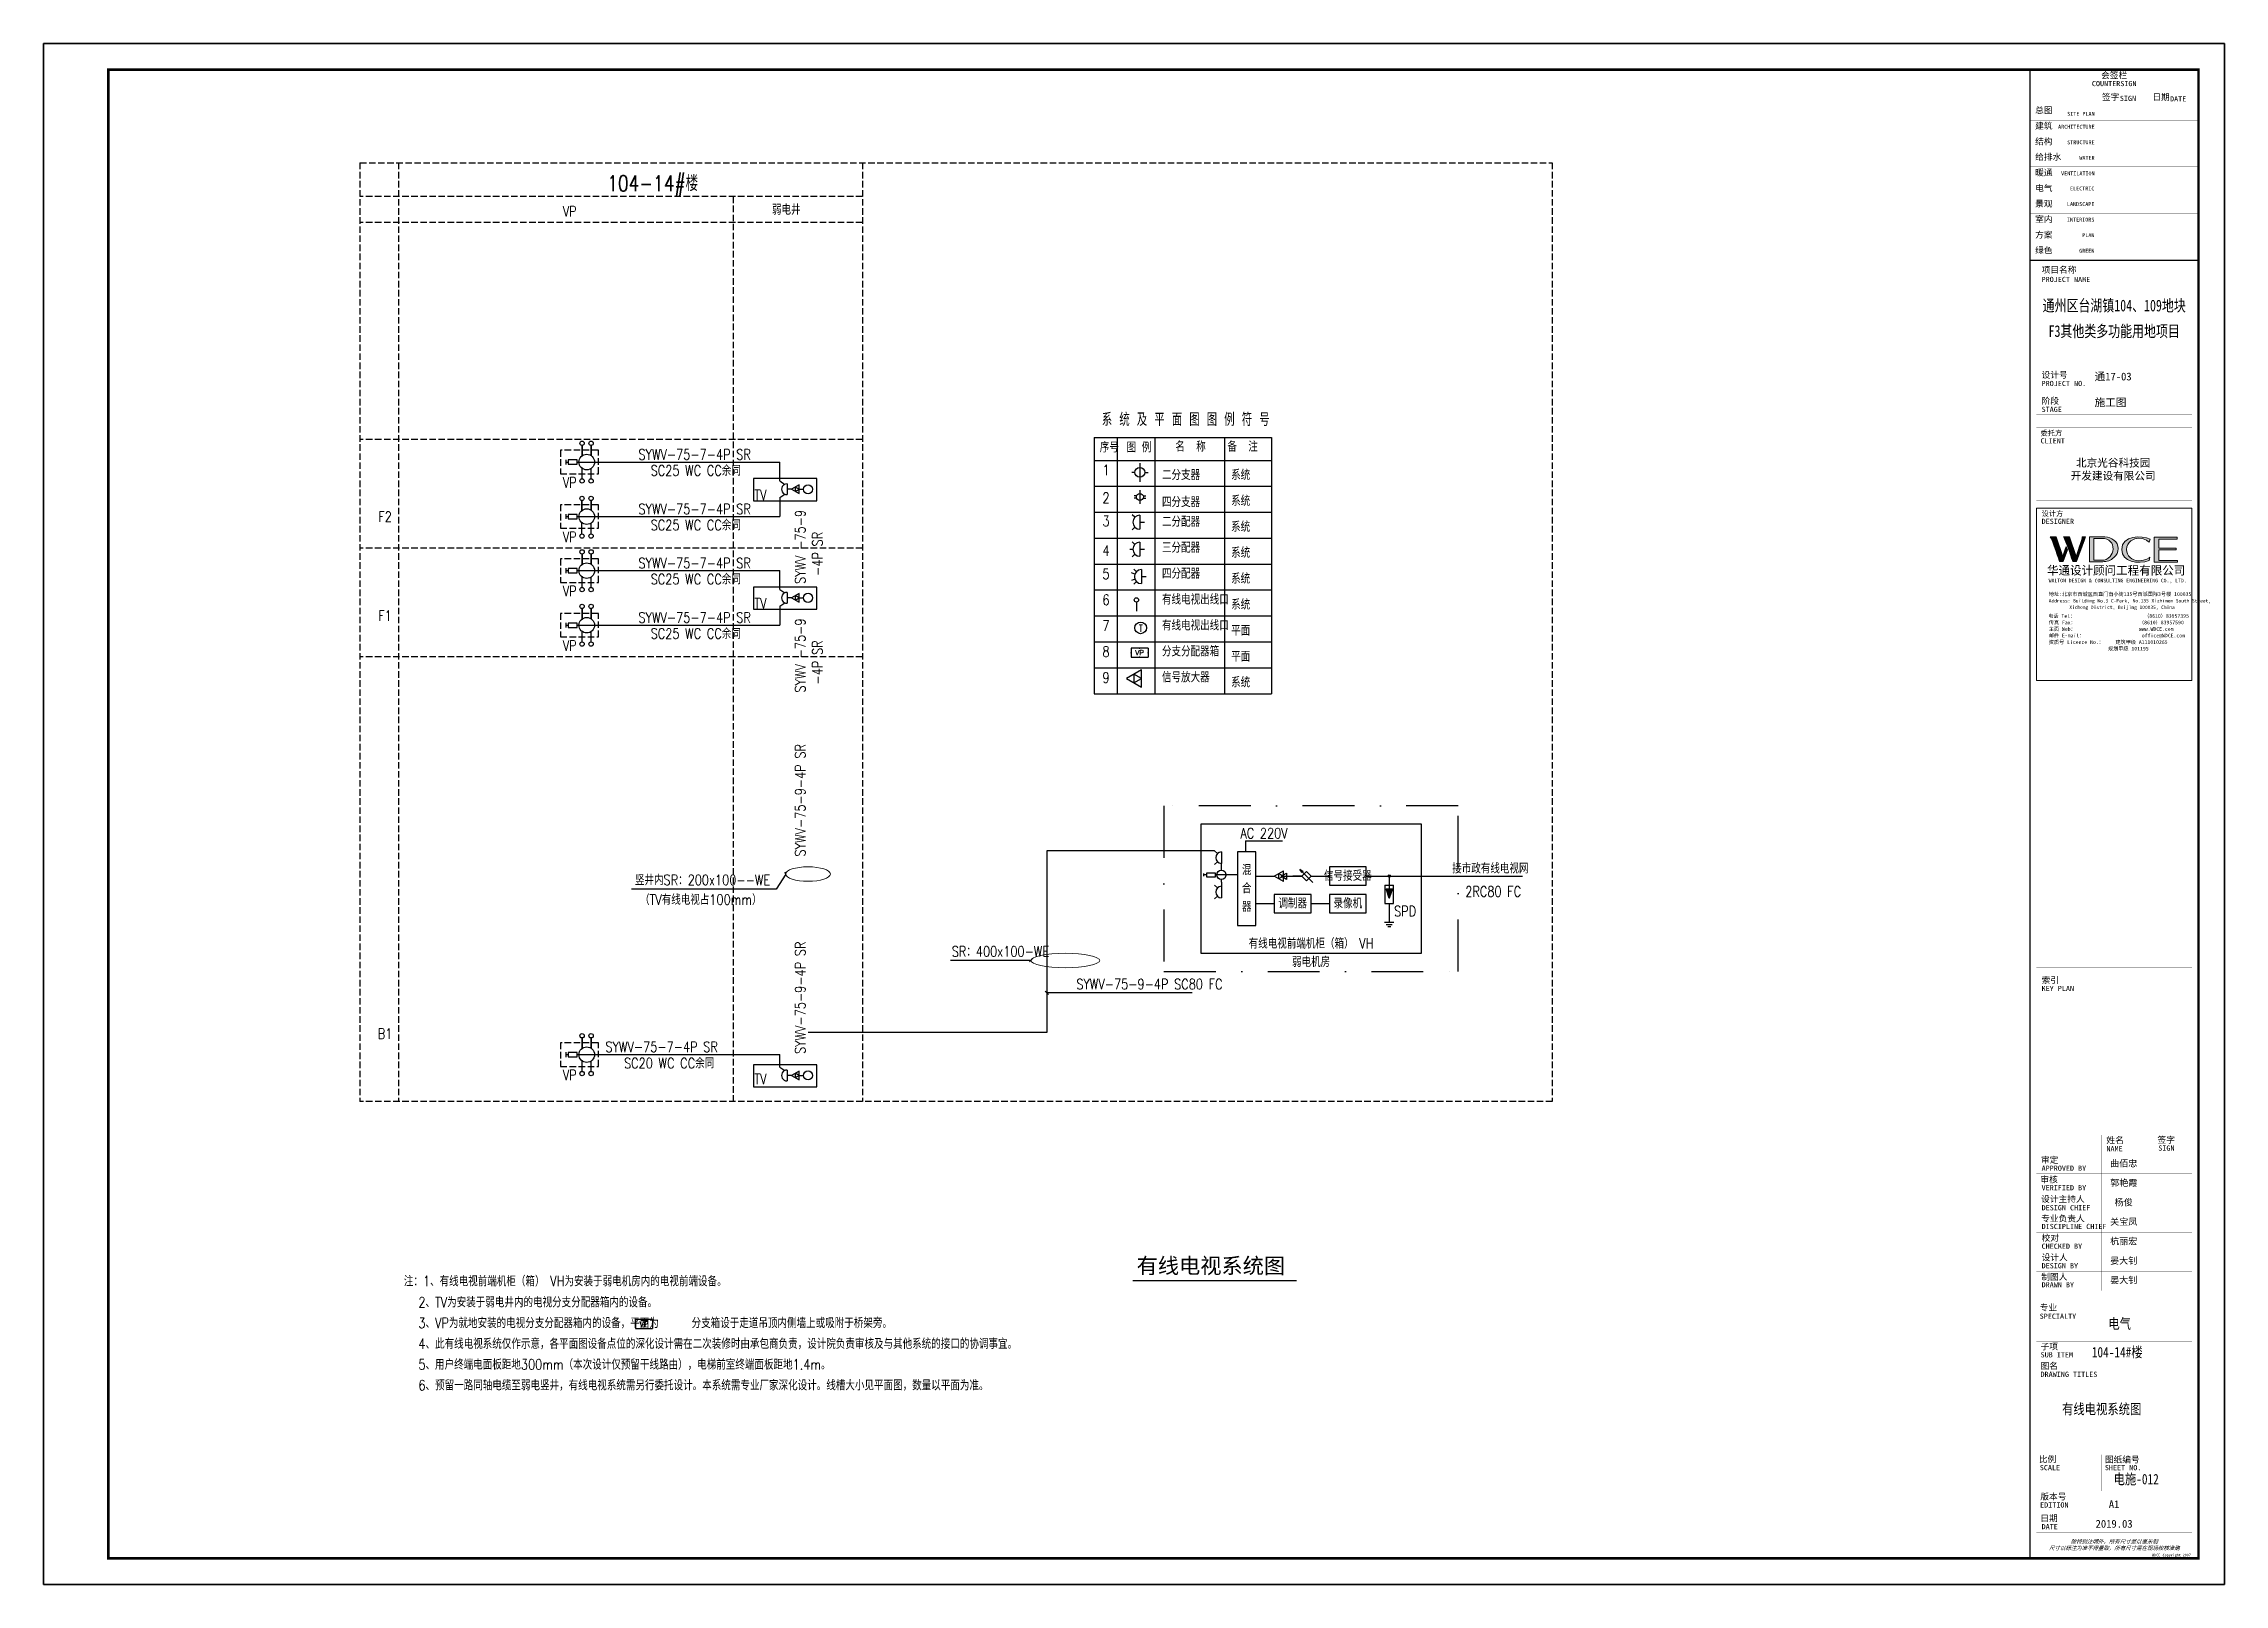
# Model space of a CAD drawing. Extents: x -54686 to 596156, y -555137 to 71395.
# Drawn here: x 512056 to 596156, y -333562 to -274162 of the extents above; entities that cross this region are included whole.
import ezdxf
from ezdxf.enums import TextEntityAlignment as Align

# ---------------------------------------------------------------- set-up
doc = ezdxf.new("R2010")
doc.units = 0
doc.header["$LTSCALE"] = 1000
for name, pattern in [('ah-pole_200$0$CENTER2', [28.575, 19.05, -3.175, 3.175, -3.175]), ('DASH', [0.35, 0.25, -0.1]), ('DASHDOTX2', [2, 1, -0.5, 0, -0.5])]:
    doc.linetypes.add(name, pattern=pattern)
doc.layers.get('0').update_dxf_attribs({"linetype": 'CONTINUOUS'})
doc.layers.get('Defpoints').update_dxf_attribs({"linetype": 'CONTINUOUS'})
for name, color, linetype in [('0-弱电', 7, 'CONTINUOUS'), ('A', 3, 'CONTINUOUS'), ('ah-pole_200$0$A-FLOR-8', 252, 'ah-pole_200$0$CENTER2'), ('AMPL', 252, 'CONTINUOUS'), ('DIM-系统', 3, 'CONTINUOUS'), ('E-ANNO-TABT', 252, 'CONTINUOUS'), ('E-SYST-IB-DIMS', 3, 'CONTINUOUS'), ('E-SYST-IB-EQUI', 1, 'CONTINUOUS'), ('E-SYST-IB-WIRE', 6, 'CONTINUOUS'), ('ELV-CCTV', 252, 'CONTINUOUS'), ('EQUIP-通讯', 3, 'CONTINUOUS'), ('EV-1', 252, 'CONTINUOUS'), ('J', 252, 'CONTINUOUS'), ('lpsz', 7, 'CONTINUOUS'), ('SCH', 252, 'CONTINUOUS'), ('SHEET_TEXT', 7, 'CONTINUOUS'), ('TEL_TITLE', 6, 'CONTINUOUS'), ('TQ', 252, 'CONTINUOUS'), ('tvtp', 252, 'CONTINUOUS'), ('TXT', 252, 'CONTINUOUS'), ('WALL', 9, 'CONTINUOUS'), ('电气文字', 7, 'CONTINUOUS')]:
    doc.layers.add(name, color=color, linetype=linetype)
doc.styles.add('_TCH_LABEL', font='COMPLEX', dxfattribs={"bigfont": 'GBCBIG'})
doc.styles.add('AAA', font='simhei.ttf', dxfattribs={"width": 0.8})
doc.styles.add('MM', font='complex.shx', dxfattribs={"width": 0.8, "bigfont": 'hztxt.shx'})
doc.styles.get("Standard").update_dxf_attribs({"font": 'GBENOR', "bigfont": 'GBCBIG'})
doc.styles.add('TQ', font='simhei.ttf')
doc.styles.add('TXTJD', font='txt', dxfattribs={"width": 0.8, "height": 5, "bigfont": 'jd'})
doc.styles.add('华文细黑', font='STXIHEI.TTF', dxfattribs={"height": 10})
doc.styles.add('图签信息$0$hwxh', font='STXIHEI.TTF')
doc.styles.add('图签信息$0$华文细黑', font='STXIHEI.TTF', dxfattribs={"height": 10})
doc.dimstyles.get("Standard").update_dxf_attribs({"dimscale": 100, "dimtxt": 3.5, "dimasz": 1, "dimexe": 2.5, "dimexo": 3, "dimgap": 1.5, "dimtad": 1, "dimdec": 0, "dimzin": 0, "dimdsep": 46, "dimtxsty": 'Standard', "dimblk": 'ARCHTICK', "dimcen": 0.09, "dimadec": 0, "dimazin": 0, "dimtfac": 1, "dimtdec": 0, "dimtix": 1, "dimtmove": 2, "dimatfit": 3, "dimfxl": 0, "dimtolj": 1, "dimtzin": 0, "dimarcsym": 0})

# ---------------------------------------------------------------- blocks, each defined once
blk = doc.blocks.new('A$C546B5D71')
at = {"layer": 'E-SYST-IB-WIRE', "ltscale": 2}
for p, q in [((0, 0), (0, 150)), ((150, 75), (0, 75))]:
    blk.add_line(p, q, dxfattribs=at)
blk = doc.blocks.new('T_10')
at = {"layer": 'A'}
blk.add_circle((0, 0), 2.5, dxfattribs=at)
at = {"layer": 'A', "style": 'TXTJD', "width": 0.8}
blk.add_text('T', height=3, dxfattribs=at).set_placement((0.02, -0.2), align=Align.MIDDLE)
at = {"layer": 'TXT', "style": 'TXTJD', "width": 0.8, "flags": 3}
blk.add_attdef('R', (-0.34, 2.88), '', height=2, dxfattribs=at)
blk = doc.blocks.new('T_20')
at = {"layer": 'A', "linetype": 'Continuous'}
blk.add_line((-3, 0), (3, 0), dxfattribs=at)
blk.add_arc((0, 0), 3, 180, 0, dxfattribs=at)
at = {"layer": 'lpsz'}
for p, q in [((0, 0), (0, 2)), ((-2.11, -2.14), (-3.19, -3.23)), ((-1.1, -2.79), (-1.67, -4.22)), ((1.1, -2.79), (1.67, -4.22)), ((2.11, -2.14), (3.19, -3.23))]:
    blk.add_line(p, q, dxfattribs=at)
blk = doc.blocks.new('T_19')
at = {"layer": 'A', "linetype": 'Continuous'}
blk.add_line((-3, 0), (3, 0), dxfattribs=at)
blk.add_arc((0, 0), 3, 180, 0, dxfattribs=at)
at = {"layer": 'lpsz'}
for p, q in [((0, 0), (0, 2)), ((-2.11, -2.14), (-3.19, -3.23)), ((0, -4.35), (0, -3.01)), ((2.11, -2.14), (3.19, -3.23))]:
    blk.add_line(p, q, dxfattribs=at)
blk = doc.blocks.new('T_18')
at = {"layer": 'A', "linetype": 'Continuous'}
blk.add_line((-3, 0), (3, 0), dxfattribs=at)
blk.add_arc((0, 0), 3, 180, 0, dxfattribs=at)
at = {"layer": 'lpsz'}
for p, q in [((0, 0), (0, 2)), ((-2.11, -2.14), (-3.19, -3.23)), ((2.11, -2.14), (3.19, -3.23))]:
    blk.add_line(p, q, dxfattribs=at)
blk = doc.blocks.new('T_16')
at = {"layer": 'A', "linetype": 'Continuous'}
blk.add_circle((0, 0), 3, dxfattribs=at)
at = {"layer": 'lpsz'}
for p, q in [((-5.7, 0), (5.9, 0)), ((-1, 2.8), (-1, 5)), ((1, 2.8), (1, 5)), ((-1, -2.8), (-1, -5)), ((1, -2.8), (1, -5))]:
    blk.add_line(p, q, dxfattribs=at)
blk = doc.blocks.new('T_14')
at = {"layer": 'A', "linetype": 'Continuous'}
blk.add_circle((0, 0), 3, dxfattribs=at)
at = {"layer": 'lpsz'}
for p, q in [((-5.7, 0), (5.9, 0)), ((0, 3), (0, 5)), ((0, -3), (0, -5))]:
    blk.add_line(p, q, dxfattribs=at)
blk = doc.blocks.new('$equip$00001676')
for p, q in [((0.65, 0.7), (-0.65, 0.7)), ((-0.65, 0.7), (-0.65, 0)), ((-0.65, 0), (0.65, 0)), ((0.65, 0.7), (0.65, 0))]:
    blk.add_line(p, q)
for p in [(-0.65, 0.35), (0, 0.7), (0, 0), (0.65, 0.35)]:
    blk.add_point(p)
at = {"style": '_TCH_LABEL', "flags": 8}
blk.add_attdef('$TEXT$', text='', height=0.4, dxfattribs=at).set_placement((0, 0.35), align=Align.MIDDLE_CENTER)
at = {"style": '_TCH_LABEL', "flags": 9}
blk.add_attdef('A', (0, 0), '', height=0.00002, dxfattribs=at)
blk = doc.blocks.new('图签信息$0$WDCE Copyright200X')
at = {"const_width": 0.016}
blk.add_lwpolyline([(-10.6, 1.26, 1), (-11.4, 1.26, 1)], format="xyb", close=True, dxfattribs=at)
at = {"style": '图签信息$0$华文细黑'}
for s, p in [('WDCE ', (-11.46, 0.5)), ('     Copyright ', (-3.51, 0.5))]:
    blk.add_text(s, height=1, dxfattribs=at).set_placement(p, align=Align.BOTTOM_RIGHT)
blk.add_text('c', height=0.6, dxfattribs=at).set_placement((-11.04, 1.35), align=Align.MIDDLE_CENTER)
blk.add_attdef('200X', text='', height=1, dxfattribs=at).set_placement((-0.45, 0.5), align=Align.BOTTOM_RIGHT)
blk = doc.blocks.new('图签信息$0$logo2')
h = blk.add_hatch(color=7)
h.paths.add_polyline_path([(19.02, -7.36), (15.84, -7.36), (15.84, -3.97), (18.97, -3.97), (18.97, -4.24), (16.46, -4.24), (16.46, -5.45), (18.81, -5.45), (18.81, -5.69), (16.47, -5.69), (16.47, -7.12), (19.02, -7.12)])
edge = h.paths.add_edge_path()
edge.add_spline(control_points=[(15.26, -4.21), (15.26, -4.21), (15.13, -4.65), (15.13, -4.65), (15.13, -4.65), (14.62, -4.1), (13.73, -4.1), (13.04, -4.1), (12.07, -4.54), (12.08, -5.62), (12.08, -6.49), (12.77, -7.16), (13.73, -7.17), (14.66, -7.17), (15.23, -6.68), (15.23, -6.68), (15.23, -6.68), (15.16, -7.11), (15.16, -7.11), (13.63, -7.7), (11.42, -7.29), (11.41, -5.64), (11.4, -3.72), (14.16, -3.66), (15.26, -4.21)], knot_values=[0, 0, 0, 0, 1, 1, 1, 2, 2, 2, 3, 3, 3, 4, 4, 4, 5, 5, 5, 6, 6, 6, 7, 7, 7, 8, 8, 8, 8], degree=3, periodic=0)
edge = h.paths.add_edge_path(flags=16)
edge.add_spline(control_points=[(10.23, -5.57), (10.23, -5.16), (10.12, -4.83), (9.9, -4.58), (9.63, -4.27), (9.23, -4.12), (8.69, -4.12), (8.69, -4.12), (7.64, -4.12), (7.64, -4.12), (7.64, -4.12), (7.64, -7.1), (7.64, -7.1), (7.64, -7.1), (8.66, -7.1), (8.66, -7.1), (9.13, -7.1), (9.52, -6.93), (9.82, -6.6), (10.09, -6.31), (10.23, -5.96), (10.23, -5.57)], knot_values=[0, 0, 0, 0, 1, 1, 1, 2, 2, 2, 3, 3, 3, 4, 4, 4, 5, 5, 5, 6, 6, 6, 7, 7, 7, 7], degree=3, periodic=0)
edge = h.paths.add_edge_path()
edge.add_spline(control_points=[(10.92, -5.51), (10.92, -5.96), (10.72, -6.37), (10.34, -6.72), (9.92, -7.1), (9.41, -7.29), (8.82, -7.29), (8.82, -7.29), (7.03, -7.29), (7.03, -7.29), (7.03, -7.29), (7.03, -3.92), (7.03, -3.92), (7.03, -3.92), (9.1, -3.92), (9.1, -3.92), (9.59, -3.92), (10.01, -4.06), (10.36, -4.34), (10.73, -4.64), (10.92, -5.03), (10.92, -5.51)], knot_values=[0, 0, 0, 0, 1, 1, 1, 2, 2, 2, 3, 3, 3, 4, 4, 4, 5, 5, 5, 6, 6, 6, 7, 7, 7, 7], degree=3, periodic=0)
at = {"lineweight": 0}
blk.add_lwpolyline([(19.02, -7.36), (15.84, -7.36), (15.84, -3.97), (18.97, -3.97), (18.97, -4.24), (16.46, -4.24), (16.46, -5.45), (18.81, -5.45), (18.81, -5.69), (16.47, -5.69), (16.47, -7.12), (19.02, -7.12), (19.02, -7.36)], dxfattribs=at)
for points, knots in [([(10.92, -5.51), (10.92, -5.96), (10.72, -6.37), (10.34, -6.72), (9.92, -7.1), (9.41, -7.29), (8.82, -7.29), (8.82, -7.29), (7.03, -7.29), (7.03, -7.29), (7.03, -7.29), (7.03, -3.92), (7.03, -3.92), (7.03, -3.92), (9.1, -3.92), (9.1, -3.92), (9.59, -3.92), (10.01, -4.06), (10.36, -4.34), (10.73, -4.64), (10.92, -5.03), (10.92, -5.51)], [0, 0, 0, 0, 1, 1, 1, 2, 2, 2, 3, 3, 3, 4, 4, 4, 5, 5, 5, 6, 6, 6, 7, 7, 7, 7]), ([(10.23, -5.57), (10.23, -5.16), (10.12, -4.83), (9.9, -4.58), (9.63, -4.27), (9.23, -4.12), (8.69, -4.12), (8.69, -4.12), (7.64, -4.12), (7.64, -4.12), (7.64, -4.12), (7.64, -7.1), (7.64, -7.1), (7.64, -7.1), (8.66, -7.1), (8.66, -7.1), (9.13, -7.1), (9.52, -6.93), (9.82, -6.6), (10.09, -6.31), (10.23, -5.96), (10.23, -5.57)], [0, 0, 0, 0, 1, 1, 1, 2, 2, 2, 3, 3, 3, 4, 4, 4, 5, 5, 5, 6, 6, 6, 7, 7, 7, 7]), ([(15.26, -4.21), (15.26, -4.21), (15.13, -4.65), (15.13, -4.65), (15.13, -4.65), (14.62, -4.1), (13.73, -4.1), (13.04, -4.1), (12.07, -4.54), (12.08, -5.62), (12.08, -6.49), (12.77, -7.16), (13.73, -7.17), (14.66, -7.17), (15.23, -6.68), (15.23, -6.68), (15.23, -6.68), (15.16, -7.11), (15.16, -7.11), (13.63, -7.7), (11.42, -7.29), (11.41, -5.64), (11.4, -3.72), (14.16, -3.66), (15.26, -4.21)], [0, 0, 0, 0, 1, 1, 1, 2, 2, 2, 3, 3, 3, 4, 4, 4, 5, 5, 5, 6, 6, 6, 7, 7, 7, 8, 8, 8, 8])]:
    blk.add_open_spline(points, degree=3, knots=knots, dxfattribs=at)
blk = doc.blocks.new('图签信息$0$logo1')
h = blk.add_hatch(color=8)
edge = h.paths.add_edge_path()
edge.add_spline(control_points=[(3.86, -5.21), (3.63, -5.88), (3.39, -6.56), (3.39, -6.56), (3.39, -6.56), (2.5, -3.91), (2.5, -3.91), (2.5, -3.91), (1.8, -3.91), (1.69, -3.91), (2.02, -4.39), (2.95, -7.27), (2.95, -7.27), (2.95, -7.27), (3.44, -7.27), (3.44, -7.27), (3.44, -7.27), (4.03, -5.66), (4.03, -5.66), (4.03, -5.66), (3.86, -5.21), (3.86, -5.21)], knot_values=[0, 0, 0, 0, 1, 1, 1, 2, 2, 2, 3, 3, 3, 4, 4, 4, 5, 5, 5, 6, 6, 6, 7, 7, 7, 7], degree=3, periodic=0)
h = blk.add_hatch(color=7)
edge = h.paths.add_edge_path()
edge.add_spline(control_points=[(6.04, -3.91), (6.09, -4.1), (5.2, -6.56), (5.2, -6.56), (5.2, -6.56), (4.3, -3.91), (4.3, -3.91), (4.3, -3.91), (3.6, -3.91), (3.49, -3.91), (3.82, -4.39), (4.75, -7.27), (4.75, -7.27), (4.75, -7.27), (5.24, -7.27), (5.24, -7.27), (5.24, -7.27), (6.33, -4.3), (6.33, -4.3), (6.33, -4.3), (6.48, -3.91), (6.48, -3.91), (6.48, -3.91), (6.21, -3.91), (6.04, -3.91)], knot_values=[0, 0, 0, 0, 1, 1, 1, 2, 2, 2, 3, 3, 3, 4, 4, 4, 5, 5, 5, 6, 6, 6, 7, 7, 7, 8, 8, 8, 8], degree=3, periodic=0)
at = {"color": 8, "lineweight": 0}
blk.add_open_spline([(3.86, -5.21), (3.63, -5.88), (3.39, -6.56), (3.39, -6.56), (3.39, -6.56), (2.5, -3.91), (2.5, -3.91), (2.5, -3.91), (1.8, -3.91), (1.69, -3.91), (2.02, -4.39), (2.95, -7.27), (2.95, -7.27), (2.95, -7.27), (3.44, -7.27), (3.44, -7.27), (3.44, -7.27), (4.03, -5.66), (4.03, -5.66), (4.03, -5.66), (3.86, -5.21), (3.86, -5.21)], degree=3, knots=[0, 0, 0, 0, 1, 1, 1, 2, 2, 2, 3, 3, 3, 4, 4, 4, 5, 5, 5, 6, 6, 6, 7, 7, 7, 7], dxfattribs=at)
at = {"lineweight": 0}
blk.add_open_spline([(6.04, -3.91), (6.09, -4.1), (5.2, -6.56), (5.2, -6.56), (5.2, -6.56), (4.3, -3.91), (4.3, -3.91), (4.3, -3.91), (3.6, -3.91), (3.49, -3.91), (3.82, -4.39), (4.75, -7.27), (4.75, -7.27), (4.75, -7.27), (5.24, -7.27), (5.24, -7.27), (5.24, -7.27), (6.33, -4.3), (6.33, -4.3), (6.33, -4.3), (6.48, -3.91), (6.48, -3.91), (6.48, -3.91), (6.21, -3.91), (6.04, -3.91)], degree=3, knots=[0, 0, 0, 0, 1, 1, 1, 2, 2, 2, 3, 3, 3, 4, 4, 4, 5, 5, 5, 6, 6, 6, 7, 7, 7, 8, 8, 8, 8], dxfattribs=at)
blk.add_blockref('图签信息$0$logo2', (0, 0))
blk = doc.blocks.new('图签信息$0$时间-logo')
at = {"layer": 'Defpoints', "lineweight": 0}
blk.add_lwpolyline([(0, -23.46), (-21.17, -23.46), (-21.17, 0), (0, 0), (0, -23.46)], dxfattribs=at)
blk.add_blockref('图签信息$0$logo1', (-20.97, 0))
at = {"style": '图签信息$0$hwxh'}
for s, height, p in [('华通设计顾问工程有限公司 ', 1.15, (-19.73, -9.05)), ('WALTON DESIGN & CONSULTING ENGINEERING CO., LTD.', 0.5, (-19.5, -10.1)), ('地址:北京市西城区西直门南小街135号西派国际3号楼 100035', 0.5, (-19.48, -11.94)), ('电话 Tel：                        （8610）83957395 ', 0.5, (-19.56, -14.91)), ('Address: Building No.3 C-Park, No.135 Xizhimen South Street, ', 0.47, (-19.48, -12.83)), ('Xicheng District, Beijing 100035, China ', 0.47, (-16.69, -13.72)), ('传真 Fax：                      （8610）83957590 ', 0.5, (-19.48, -15.8)), ('主页 Web：                      www.WDCE.com ', 0.5, (-19.48, -16.69)), ('邮件 E-mail：                    office@WDCE.com ', 0.5, (-19.48, -17.58)), ('资质号 Licence No.：    建筑甲级 A111010265 ', 0.5, (-19.48, -18.47)), ('   规划甲级 101195', 0.5, (-12.6, -19.36))]:
    blk.add_text(s, height=height, dxfattribs=at).set_placement(p)
blk = doc.blocks.new('图签-A1')
at = {"const_width": 0.5}
for points in [[(-65, 574), (-65, 500.5), (0, 500.5), (0, 574)], [(-65, 0), (0, 0), (0, 500.5), (-65, 500.5)]]:
    blk.add_lwpolyline(points, close=True, dxfattribs=at)
at = {"const_width": 0.05}
for points in [[(-65, 566.5), (0, 566.5)], [(-39.14, 566.5), (-39.14, 500.5)], [(-19.1, 566.5), (-19.1, 500.5)], [(-65, 560.5), (0, 560.5)], [(-65, 554.5), (0, 554.5)], [(-65, 548.5), (0, 548.5)], [(-65, 542.5), (0, 542.5)], [(-65, 536.5), (0, 536.5)], [(-65, 530.5), (0, 530.5)], [(-65, 524.5), (0, 524.5)], [(-65, 518.5), (0, 518.5)], [(-65, 512.5), (0, 512.5)], [(-65, 512.5), (0, 512.5)], [(-65, 506.5), (0, 506.5)], [(-65, 500.5), (0, 500.5)], [(-62.5, 450.87), (-2.5, 450.87)], [(-62.5, 440.87), (-2.5, 440.87)], [(-2.5, 407.85), (-2.5, 436.12), (-62.5, 436.12), (-62.5, 407.85)], [(-62.5, 407.85), (-2.5, 407.85)], [(-62.5, 404.92), (-62.5, 227.83)], [(-62.5, 404.92), (-2.5, 404.92)], [(-62.5, 227.83), (-2.5, 227.83), (-2.5, 404.92)], [(-57.5, 338.36), (-7.5, 338.36)], [(-57.5, 288.83), (-7.5, 288.83)], [(-62.5, 227.83), (-2.5, 227.83)], [(-57.5, 234.85), (-7.5, 234.85)], [(-62.5, 217.74), (-2.5, 217.74)], [(-62.5, 103.26), (-2.5, 103.26), (-2.5, 163.26), (-62.5, 163.26), (-62.5, 103.26)], [(-37.5, 163.26), (-37.5, 103.26)], [(-20, 163.26), (-20, 103.26)], [(-62.5, 155.76), (-2.5, 155.76)], [(-62.5, 148.26), (-2.5, 148.26)], [(-62.5, 140.76), (-2.5, 140.76)], [(-62.5, 133.26), (-2.5, 133.26)], [(-62.5, 125.76), (-2.5, 125.76)], [(-62.5, 118.26), (-2.5, 118.26)], [(-62.5, 110.76), (-2.5, 110.76)], [(-62.5, 98.5), (-2.5, 98.5), (-2.5, 10), (-62.5, 10), (-62.5, 98.5)], [(-62.5, 83.5), (-2.5, 83.5)], [(-62.5, 76), (-2.5, 76)], [(-62.5, 40), (-2.5, 40)], [(-37.5, 40), (-37.5, 26)], [(-62.5, 26), (-2.5, 26)], [(-62.5, 18), (-2.5, 18)]]:
    blk.add_lwpolyline(points, dxfattribs=at)
at = {"ltscale": 0.001, "xscale": 2.834689937531525, "yscale": 2.834689937531525, "zscale": 2.834689937531525}
blk.add_blockref('图签信息$0$时间-logo', (-2.5, 404.92), dxfattribs=at)
blk.add_blockref('图签信息$0$WDCE Copyright200X', (-2.5, 0)).add_auto_attribs({'200X': '2007'})
at = {"style": '图签信息$0$华文细黑'}
for s, height, p in [('会签栏', 2.4, (-32.5, 573)), ('COUNTERSIGN', 2, (-32.5, 569.6))]:
    blk.add_text(s, height=height, dxfattribs=at).set_placement(p, align=Align.TOP_CENTER)
for s, height, p in [('签字', 2.4, (-37.22, 564.63)), ('SIGN', 2, (-30.32, 563.88)), ('日期', 2.4, (-17.79, 564.58)), ('DATE', 2, (-10.96, 563.7)), ('总图', 2.4, (-63, 559.5)), ('结构', 2.4, (-63, 547.5)), ('建筑', 2.4, (-63, 553.5)), ('给排水', 2.4, (-63, 541.5)), ('暖通', 2.4, (-63, 535.5)), ('电气', 2.4, (-63, 529.5)), ('景观', 2.4, (-63, 523.5)), ('室内', 2.4, (-63, 517.5)), ('绿色', 2.4, (-63, 505.5)), ('方案', 2.4, (-63, 511.5)), ('项目名称', 2.4, (-60.5, 498)), ('PROJECT NAME', 2, (-60.5, 494.08)), ('设计号', 2.4, (-60.54, 457.48)), ('PROJECT NO.', 2, (-60.5, 453.97)), ('阶段', 2.4, (-60.5, 447.47)), ('STAGE', 2, (-60.5, 443.97)), ('委托方', 2, (-60.9, 434.86)), ('CLIENT', 2, (-60.9, 431.86)), ('设计方', 2, (-60.5, 403.83)), ('DESIGNER', 2, (-60.5, 400.83)), ('KEY PLAN', 2, (-60.5, 220.74)), ('索引', 2.4, (-60.5, 224.14)), ('姓名', 2.4, (-35.5, 162.47)), ('签字', 2.4, (-15.81, 162.57)), ('审定', 2.4, (-60.73, 154.81)), ('APPROVED BY', 2, (-60.5, 151.44)), ('NAME', 2, (-35.5, 158.96)), ('SIGN', 2, (-15.5, 159.2)), ('审核', 2.4, (-60.95, 147.29)), ('VERIFIED BY', 2, (-60.5, 143.91)), ('设计主持人', 2.4, (-60.68, 139.76)), ('DESIGN CHIEF', 2, (-60.5, 136.19)), ('专业负责人', 2.4, (-60.67, 132.26)), ('DISCIPLINE CHIEF', 2, (-60.5, 128.98)), ('校对', 2.4, (-60.5, 124.76)), ('CHECKED BY', 2, (-60.5, 121.37)), ('制图人', 2.4, (-60.61, 109.76)), ('设计人', 2.4, (-60.5, 117.26)), ('DESIGN BY', 2, (-60.5, 113.83)), ('DRAWN BY', 2, (-60.5, 106.5)), ('SPECIALTY', 2, (-61.23, 94.38)), ('专业', 2.4, (-61.23, 97.93)), ('SUB ITEM', 2, (-60.88, 79.5)), ('子项', 2.4, (-60.88, 82.92)), ('图名', 2.4, (-60.91, 75.41)), ('DRAWING TITLES', 2, (-60.91, 72)), ('比例', 2.4, (-61.56, 39.42)), ('SCALE', 2, (-61.19, 36)), ('SHEET NO.', 2, (-36.1, 36)), ('图纸编号', 2.4, (-36.1, 39.32)), ('版本号', 2.4, (-61, 25.03)), ('EDITION', 2, (-61.06, 21.61)), ('日期', 2.4, (-61, 16.68)), ('DATE', 2, (-60.5, 13.26))]:
    blk.add_text(s, height=height, dxfattribs=at).set_placement(p, align=Align.TOP_LEFT)
for s, p in [('SITE PLAN', (-40.06, 557.7)), ('ARCHITECTURE', (-40.06, 552.7)), ('STRUCTURE', (-40.06, 546.7)), ('WATER', (-40.06, 540.7)), ('VENTILATION', (-40.06, 534.7)), ('LANDSCAPE', (-40.14, 522.89)), ('ELECTRIC', (-40.14, 528.89)), ('INTERIORS', (-40.14, 516.89)), ('GREEN', (-40.14, 504.89)), ('PLAN', (-40.14, 510.89))]:
    blk.add_text(s, height=1.5, dxfattribs=at).set_placement(p, align=Align.TOP_RIGHT)
at = {"color": 4, "style": '图签信息$0$华文细黑', "width": 0.75}
for s, p in [('通州区台湖镇104、109地块', (-32.5, 480.78)), ('F3其他类多功能用地项目', (-32.5, 470.91))]:
    blk.add_text(s, height=4.5, dxfattribs=at).set_placement(p, align=Align.CENTER)
at = {"color": 4, "style": '图签信息$0$华文细黑'}
for s, p in [('A1', (-32.53, 19.4)), ('2019.03', (-32.53, 11.84))]:
    blk.add_text(s, height=3, dxfattribs=at).set_placement(p, align=Align.CENTER)
at = {"style": '图签信息$0$华文细黑', "oblique": 20}
for s, p in [('尺寸以标注为准不得量取，所有尺寸需在现场校核准确', (-32.5, 4)), ('除特别注明外，所有尺寸是以毫米制', (-32.5, 6.5))]:
    blk.add_text(s, height=1.5, dxfattribs=at).set_placement(p, align=Align.MIDDLE_CENTER)
at = {"color": 4, "ltscale": 0.001, "char_height": 3, "width": 58.4895, "style": '图签信息$0$华文细黑'}
for s, insert, attachment_point in [('通17-03', (-40.06, 455.51), 4), ('施工图', (-40.06, 445.51), 4), ('北京光谷科技园\\P开发建设有限公司', (-32.9, 419.71), 5)]:
    blk.add_mtext(s, dxfattribs=dict(at, insert=insert, attachment_point=attachment_point))
blk = doc.blocks.new('A$C0199260F')
at = {"layer": 'TEL_TITLE'}
blk.add_lwpolyline([(-84100, 59400), (0, 59400), (0, 0), (-84100, 0)], close=True, dxfattribs=at)
blk = doc.blocks.new('SDG AETH AE5H')
at = {"layer": 'DIM-系统'}
blk.add_lwpolyline([(-54686, 13482), (29414, 13482), (29414, -45918), (-54686, -45918)], close=True, dxfattribs=at)

msp = doc.modelspace()

# ---------------------------------------------------------------- hatches: boundary and pattern name
at = {"layer": 'E-SYST-IB-WIRE', "linetype": 'Continuous'}
h = msp.add_hatch(color=7, dxfattribs=at)
edge = h.paths.add_edge_path()
edge.add_ellipse((563948, -306256), major_axis=(0, 44.3), ratio=1, start_angle=-89.99987, end_angle=90.00013, ccw=False)
edge.add_ellipse((563948, -306256), major_axis=(0, 44.3), ratio=1, start_angle=90.00013, end_angle=270.00013, ccw=False)

# ---------------------------------------------------------------- linework, layer by layer
at = {"layer": '0-弱电', "color": 7, "linetype": 'DASH'}
msp.add_line((524256, -278758), (570238, -278758), dxfattribs=at)
msp.add_lwpolyline([(570238, -278758), (570238, -314952), (524256, -314952)], dxfattribs=at)
at = {"layer": '0-弱电', "color": 7, "lineweight": 0}
msp.add_ellipse((541535, -306177), major_axis=(-861, 0), ratio=0.323413, dxfattribs=at)
at = {"layer": '0-弱电', "color": 7, "lineweight": 0, "extrusion": (0, 0, -1)}
msp.add_ellipse((551454, -309510), major_axis=(1329, 0), ratio=0.209399, dxfattribs=at)
at = {"layer": 'A', "linetype": 'Continuous'}
for p, q in [((532195, -290202), (532195, -290386)), ((532195, -292304), (532195, -292488)), ((532195, -294388), (532195, -294572)), ((532195, -296491), (532195, -296674)), ((532195, -313048), (532195, -313232))]:
    msp.add_line(p, q, dxfattribs=at)
for points in [[(532632, -290211), (532285, -290211), (532285, -290378), (532632, -290378)], [(532632, -294397), (532285, -294397), (532285, -294564), (532632, -294564)], [(532632, -313056), (532285, -313056), (532285, -313224), (532632, -313224)]]:
    msp.add_lwpolyline(points, close=True, dxfattribs=at)
at = {"layer": 'A', "linetype": 'Continuous', "elevation": 0}
for points in [[(532632, -292313), (532285, -292313), (532285, -292480), (532632, -292480)], [(532632, -296499), (532285, -296499), (532285, -296667), (532632, -296667)]]:
    msp.add_lwpolyline(points, close=True, dxfattribs=at)
at = {"layer": 'A', "linetype": 'Continuous'}
for centre, radius in [((533000, -290294), 300), ((532819, -289570), 83.3), ((533171, -289570), 83.3), ((532819, -291023), 83.3), ((533171, -291023), 83.3), ((532818, -291693), 83.3), ((533170, -291693), 83.3), ((533000, -292397), 300), ((532818, -293147), 83.3), ((533170, -293147), 83.3), ((533000, -294481), 300), ((532819, -293756), 83.3), ((533171, -293756), 83.3), ((532819, -295210), 83.3), ((533171, -295210), 83.3), ((532819, -295857), 83.3), ((533171, -295857), 83.3), ((554200, -295609), 83.3), ((533000, -296583), 300), ((532819, -297311), 83.3), ((533171, -297311), 83.3), ((533000, -313140), 300), ((532819, -312414), 83.3), ((533171, -312414), 83.3), ((532819, -313868), 83.3), ((533171, -313868), 83.3)]:
    msp.add_circle(centre, radius, dxfattribs=at)
at = {"layer": 'ah-pole_200$0$A-FLOR-8', "color": 9, "linetype": 'DASH'}
for p, q in [((543634, -280057), (524256, -280057)), ((543634, -281057), (524256, -281057)), ((543634, -289429), (524256, -289429)), ((543634, -293616), (524256, -293616)), ((543634, -297802), (524256, -297802)), ((570238, -314952), (524256, -314952))]:
    msp.add_line(p, q, dxfattribs=at)
for points in [[(524256, -278758), (524256, -314952)], [(525736, -278758), (525736, -314952)], [(543634, -278758), (543634, -314952)], [(538651, -280057), (538651, -314952)]]:
    msp.add_lwpolyline(points, dxfattribs=at)
at = {"layer": 'AMPL', "color": 7}
for p, q in [((540726, -291134), (540726, -291550)), ((540726, -295320), (540726, -295737)), ((559782, -306262), (559992, -306141)), ((559992, -306383), (559782, -306262)), ((559992, -306141), (559992, -306383)), ((540726, -313734), (540726, -314150))]:
    msp.add_line(p, q, dxfattribs=at)
for points in [[(540897, -291342), (541188, -291510), (541188, -291174)], [(541042, -291258), (541042, -291426), (541188, -291342)], [(540897, -295528), (541188, -295697), (541188, -295360)], [(541042, -295444), (541042, -295613), (541188, -295528)], [(553814, -298638), (554397, -298975), (554397, -298302)], [(554105, -298470), (554105, -298806), (554397, -298638)], [(540897, -313942), (541188, -314111), (541188, -313774)], [(541042, -313858), (541042, -314026), (541188, -313942)]]:
    msp.add_lwpolyline(points, close=True, dxfattribs=at)
for centre in [(541537, -291342), (541537, -295529), (541537, -313942)]:
    msp.add_circle(centre, 175, dxfattribs=at)
for centre in [(540722, -291342), (540722, -295528), (540722, -313942)]:
    msp.add_arc(centre, 208, 89.00166, 270.99834, dxfattribs=at)
at = {"layer": 'E-ANNO-TABT', "color": 7}
msp.add_line((552563, -289346), (559413, -289346), dxfattribs=at)
at = {"layer": 'E-SYST-IB-DIMS', "color": 7, "linetype": 'Continuous'}
for p, q in [((550802, -310818), (550676, -310693)), ((556349, -310756), (550739, -310756))]:
    msp.add_line(p, q, dxfattribs=at)
at = {"layer": 'E-SYST-IB-EQUI', "color": 7, "ltscale": 2}
for p, q in [((565189, -304259), (556679, -304259)), ((556679, -304259), (556679, -309222)), ((565189, -309222), (565189, -304259)), ((557321, -305390), (557211, -305281)), ((557321, -305703), (557211, -305812)), ((557477, -305325), (557477, -305768)), ((557477, -305925), (557477, -305768)), ((557477, -306032), (557477, -305925)), ((558807, -305322), (558098, -305322)), ((558098, -305322), (558098, -308159)), ((558807, -308159), (558807, -305322)), ((559516, -306256), (559870, -306051)), ((559870, -306460), (559870, -306051)), ((561007, -306506), (560506, -306005)), ((560589, -306123), (560506, -306005)), ((560624, -306088), (560506, -306005)), ((560579, -306256), (560757, -306078)), ((560934, -306256), (560757, -306078)), ((563061, -305901), (561643, -305901)), ((561643, -305901), (561643, -306610)), ((563061, -306610), (563061, -305901)), ((557321, -306714), (557211, -306605)), ((557477, -306492), (557477, -306386)), ((557477, -306650), (557477, -307093)), ((559870, -306460), (559516, -306256)), ((560934, -306965), (559516, -306965)), ((559516, -306965), (559516, -307674)), ((559693, -306153), (559870, -306256)), ((559693, -306358), (559693, -306153)), ((559870, -306256), (559693, -306358)), ((560579, -306256), (560225, -306256)), ((560579, -306256), (560757, -306433)), ((560934, -306256), (560757, -306433)), ((560934, -306256), (561289, -306256)), ((560934, -307674), (560934, -306965)), ((561643, -306610), (563061, -306610)), ((563061, -306965), (561643, -306965)), ((561643, -306965), (561643, -307674)), ((563061, -307674), (563061, -306965)), ((557321, -307028), (557211, -307137)), ((559516, -307674), (560934, -307674)), ((561643, -307674), (563061, -307674)), ((558098, -308159), (558807, -308159)), ((556679, -309222), (565189, -309222))]:
    msp.add_line(p, q, dxfattribs=at)
at = {"layer": 'E-SYST-IB-EQUI', "color": 7}
for p, q in [((563777, -306610), (564118, -306610)), ((563777, -306610), (563777, -307319)), ((563948, -307107), (563824, -306752)), ((563824, -306752), (564072, -306752)), ((563827, -306763), (564068, -306763)), ((563831, -306773), (564064, -306773)), ((563835, -306784), (564061, -306784)), ((563838, -306795), (564057, -306795)), ((563842, -306805), (564053, -306805)), ((563846, -306816), (564049, -306816)), ((563850, -306826), (564046, -306826)), ((563853, -306837), (564042, -306837)), ((563857, -306848), (564038, -306848)), ((563861, -306858), (564035, -306858)), ((563865, -306869), (564031, -306869)), ((563868, -306880), (564027, -306880)), ((563872, -306890), (564023, -306890)), ((563876, -306901), (564020, -306901)), ((563879, -306912), (564016, -306912)), ((563883, -306922), (564012, -306922)), ((563887, -306933), (564008, -306933)), ((563891, -306943), (564005, -306943)), ((563894, -306954), (564001, -306954)), ((563898, -306965), (563997, -306965)), ((563948, -306610), (563948, -306752)), ((564072, -306752), (563948, -307107)), ((564118, -307319), (564118, -306610)), ((563777, -307319), (564118, -307319)), ((563902, -306975), (563994, -306975)), ((563905, -306986), (563990, -306986)), ((563909, -306997), (563986, -306997)), ((563913, -307007), (563982, -307007)), ((563917, -307018), (563979, -307018)), ((563920, -307029), (563975, -307029)), ((563924, -307039), (563971, -307039)), ((563928, -307050), (563968, -307050)), ((563932, -307060), (563964, -307060)), ((563935, -307071), (563960, -307071)), ((563939, -307082), (563956, -307082)), ((563943, -307092), (563953, -307092)), ((563946, -307103), (563949, -307103)), ((563770, -308028), (564125, -308028)), ((563831, -308117), (564065, -308117)), ((563891, -308206), (564004, -308206))]:
    msp.add_line(p, q, dxfattribs=at)
at = {"layer": 'E-SYST-IB-EQUI', "color": 7, "linetype": 'DASHDOTX2', "ltscale": 2}
msp.add_lwpolyline([(566607, -303550), (555261, -303550), (555261, -309932), (566607, -309932)], close=True, dxfattribs=at)
at = {"layer": 'E-SYST-IB-EQUI', "color": 7, "ltscale": 2}
msp.add_lwpolyline([(556897, -306280), (557252, -306280), (557252, -306138), (556897, -306138)], close=True, dxfattribs=at)
msp.add_circle((557477, -306209), 177, dxfattribs=at)
for centre in [(557477, -305546), (557477, -306871)]:
    msp.add_arc(centre, 222, 90, 270, dxfattribs=at)
at = {"layer": 'E-SYST-IB-WIRE', "color": 7, "linetype": 'Continuous'}
msp.add_line((558410, -304903), (559828, -304903), dxfattribs=at)
at = {"layer": 'E-SYST-IB-WIRE', "color": 7, "ltscale": 2}
for p, q in [((558410, -304903), (558410, -305322)), ((557252, -306209), (557300, -306209)), ((558098, -306209), (557300, -306209)), ((557477, -306492), (557477, -307093)), ((558807, -306256), (559516, -306256)), ((559870, -306256), (560579, -306256)), ((560934, -306256), (561643, -306256)), ((563061, -306256), (566607, -306256)), ((563948, -306256), (563948, -306610)), ((566607, -306256), (569089, -306256)), ((558807, -307319), (559516, -307319)), ((560934, -307319), (561643, -307319)), ((563948, -307319), (563948, -308028))]:
    msp.add_line(p, q, dxfattribs=at)
at = {"layer": 'E-SYST-IB-WIRE', "color": 7, "linetype": 'Continuous'}
msp.add_circle((563948, -306256), 44.3, dxfattribs=at)
at = {"layer": 'ELV-CCTV', "color": 3}
for points in [[(539433, -291783), (541869, -291783), (541869, -290929), (539433, -290929)], [(539433, -295970), (541869, -295970), (541869, -295115), (539433, -295115)], [(539433, -314383), (541869, -314383), (541869, -313529), (539433, -313529)]]:
    msp.add_lwpolyline(points, close=True, dxfattribs=at)
at = {"layer": 'EV-1'}
for p, q in [((540452, -291019), (540636, -291153)), ((540452, -291665), (540636, -291531)), ((540452, -295205), (540636, -295339)), ((540452, -295852), (540636, -295718)), ((540452, -313619), (540636, -313753))]:
    msp.add_line(p, q, dxfattribs=at)
at = {"layer": 'J'}
for p, q in [((552563, -289346), (552563, -299224)), ((553462, -289346), (553462, -299224)), ((554911, -289346), (554911, -299224)), ((557598, -289346), (557598, -299224)), ((559413, -289346), (559413, -299224)), ((552563, -290228), (559413, -290228)), ((552563, -291228), (559413, -291228)), ((552563, -292227), (559413, -292227)), ((552563, -293227), (559413, -293227)), ((552563, -294226), (559413, -294226)), ((552555, -295226), (559413, -295226)), ((552555, -296226), (559413, -296226)), ((552563, -297225), (559413, -297225)), ((552563, -298225), (559413, -298225)), ((552563, -299224), (559413, -299224))]:
    msp.add_line(p, q, dxfattribs=at)
at = {"layer": 'lpsz', "color": 7, "linetype": 'Continuous'}
for p, q in [((532819, -290054), (532819, -289653)), ((532819, -289653), (532819, -290054)), ((533171, -290046), (533171, -289653)), ((533171, -289653), (533171, -290046)), ((532819, -290932), (532819, -290531)), ((533171, -290932), (533171, -290539)), ((532818, -292158), (532818, -291777)), ((532818, -291777), (532818, -292158)), ((533170, -292149), (533170, -291777)), ((533170, -291777), (533170, -292149)), ((532818, -293056), (532818, -292635)), ((533170, -293056), (533170, -292644)), ((532819, -294240), (532819, -293839)), ((532819, -293839), (532819, -294240)), ((533171, -294232), (533171, -293839)), ((533171, -293839), (533171, -294232)), ((532819, -295118), (532819, -294718)), ((533171, -295118), (533171, -294726)), ((532819, -296341), (532819, -295940)), ((532819, -295940), (532819, -296341)), ((533171, -296333), (533171, -295940)), ((533171, -295940), (533171, -296333)), ((554200, -295700), (554200, -296045)), ((532819, -297219), (532819, -296819)), ((533171, -297219), (533171, -296826)), ((532819, -312898), (532819, -312497)), ((532819, -312497), (532819, -312898)), ((533171, -312890), (533171, -312497)), ((533171, -312497), (533171, -312890)), ((532819, -313776), (532819, -313376)), ((533171, -313776), (533171, -313384))]:
    msp.add_line(p, q, dxfattribs=at)
at = {"layer": 'lpsz', "color": 7}
for p, q in [((532195, -290294), (532285, -290294)), ((532632, -290294), (532700, -290294)), ((532195, -292396), (532285, -292396)), ((532632, -292397), (532700, -292397)), ((532195, -294480), (532285, -294480)), ((532632, -294481), (532700, -294481)), ((532195, -296583), (532285, -296583)), ((532632, -296583), (532700, -296583)), ((532195, -313140), (532285, -313140)), ((532632, -313140), (532700, -313140))]:
    msp.add_line(p, q, dxfattribs=at)
at = {"layer": 'SCH', "color": 7}
for p, q in [((532700, -290294), (540452, -290294)), ((540452, -291019), (540452, -290294)), ((540452, -291665), (540452, -292397)), ((540897, -291342), (540726, -291342)), ((541188, -291342), (541363, -291342)), ((532700, -292397), (540452, -292397)), ((532700, -294481), (540452, -294481)), ((540452, -295205), (540452, -294481)), ((540452, -295205), (540452, -295037)), ((540452, -295852), (540452, -296582)), ((540897, -295528), (540726, -295528)), ((541188, -295528), (541363, -295528)), ((532632, -296582), (540452, -296582)), ((557211, -305281), (550739, -305281)), ((550739, -305281), (550739, -312292)), ((550739, -312292), (541535, -312292)), ((532632, -313139), (540452, -313139)), ((540452, -313619), (540452, -313139)), ((540897, -313942), (540726, -313942)), ((541188, -313942), (541363, -313942))]:
    msp.add_line(p, q, dxfattribs=at)
at = {"layer": 'TEL_TITLE'}
msp.add_lwpolyline([(512056, -333562), (596156, -333562), (596156, -274162), (512056, -274162)], close=True, dxfattribs=at)
at = {"layer": 'TEL_TITLE', "const_width": 100}
msp.add_lwpolyline([(514556, -332562), (595156, -332562), (595156, -275162), (514556, -275162)], close=True, dxfattribs=at)
at = {"layer": 'TXT', "color": 7, "linetype": 'DASH', "elevation": 0}
for points in [[(531989, -290746), (533448, -290746), (533448, -289839), (531989, -289839)], [(531989, -294933), (533448, -294933), (533448, -294026), (531989, -294026)], [(531989, -313592), (533448, -313592), (533448, -312685), (531989, -312685)]]:
    msp.add_lwpolyline(points, close=True, dxfattribs=at)
at = {"layer": 'TXT', "color": 7, "linetype": 'DASH'}
for points in [[(531989, -292849), (533448, -292849), (533448, -291942), (531989, -291942)], [(531989, -297035), (533448, -297035), (533448, -296128), (531989, -296128)]]:
    msp.add_lwpolyline(points, close=True, dxfattribs=at)
at = {"layer": 'WALL', "color": 7, "const_width": 54.5}
msp.add_lwpolyline([(554052, -321849), (560383, -321849)], dxfattribs=at)

# ---------------------------------------------------------------- block references
at = {"layer": 'DIM-系统'}
msp.add_blockref('SDG AETH AE5H', (566742, -287645), dxfattribs=at)
at = {"layer": 'E-SYST-IB-WIRE', "color": 7, "ltscale": 2, "extrusion": (0, 0, -1), "xscale": 0.7090909196995199, "yscale": 0.7090909196995199, "zscale": -0.709090909090909, "rotation": 180}
msp.add_blockref('A$C546B5D71', (-556791, -306156), dxfattribs=at)
at = {"layer": 'EQUIP-通讯', "color": 1, "ltscale": 3, "xscale": 500, "yscale": 500, "zscale": 500}
for p in [(554323, -297819), (535209, -323699)]:
    msp.add_blockref('$equip$00001676', p, dxfattribs=at).add_auto_attribs({'$TEXT$': 'VP'})
at = {"layer": 'TEL_TITLE'}
msp.add_blockref('A$C0199260F', (596156, -333562), dxfattribs=at)
at = {"layer": 'TEL_TITLE', "xscale": 100, "yscale": 100, "zscale": 100}
msp.add_blockref('图签-A1', (595156, -332562), dxfattribs=at)
at = {"layer": 'tvtp', "color": 7, "rotation": 270}
for name, p, xscale, yscale, zscale in [('T_14', (554331, -290691), 63, 63, 63), ('T_16', (554331, -291639), 45, 45, 45), ('T_18', (554331, -292615), 90, 90, 90), ('T_19', (554331, -293656), 90, 90, 90)]:
    msp.add_blockref(name, p, dxfattribs=dict(at, xscale=xscale, yscale=yscale, zscale=zscale))
at = {"layer": 'tvtp', "xscale": 90, "yscale": 90, "zscale": 90}
msp.add_blockref('T_10', (554362, -296686), dxfattribs=at)
at = {"layer": 'TXT', "color": 7, "xscale": 90, "yscale": 90, "zscale": 90, "rotation": 270}
msp.add_blockref('T_20', (554389, -294711), dxfattribs=at)

# ---------------------------------------------------------------- texts
at = {"layer": '0-弱电', "color": 7, "style": 'MM', "width": 0.8}
for s, height, p in [('104-14#楼', 600, (533791, -279849)), ('弱电井', 400, (540142, -280760, 0))]:
    msp.add_text(s, height=height, dxfattribs=at).set_placement(p)
at = {"layer": 'E-ANNO-TABT', "color": 7, "style": 'MM', "width": 0.8}
for s, height, p in [('VP', 400, (532078, -280825, 0)), ('系 统 及 平 面 图 图 例 符 号', 500, (552866, -288903)), ('SYWV-75-7-4P SR ', 400, (534995, -290203, 0)), ('序号', 400, (552785, -289924)), ('图 例', 400, (553820, -289924)), (' 名  称', 400, (555479, -289895)), ('备  注', 400, (557706, -289895)), ('VP', 400, (532078, -291282, 0)), ('SC25 WC CC余同', 400, (535466, -290820)), ('1', 400, (552889, -290802)), ('二分支器', 400, (555184, -290987)), ('系统', 400, (557851, -290987)), ('TV', 400, (539469, -291759)), ('2', 400, (552889, -291874)), ('四分支器', 400, (555184, -292030)), ('系统', 400, (557851, -291986)), ('SYWV-75-7-4P SR ', 400, (534995, -292305, 0)), ('SC25 WC CC余同', 400, (535466, -292922)), ('3', 400, (552889, -292767)), ('二分配器', 400, (555184, -292790)), ('系统', 400, (557851, -292986)), ('VP', 400, (532078, -293384, 0)), ('4', 400, (552889, -293906)), ('三分配器', 400, (555184, -293789)), ('SYWV-75-7-4P SR ', 400, (534995, -294389, 0)), ('系统', 400, (557851, -293985)), ('VP', 400, (532078, -295469, 0)), ('SC25 WC CC余同', 400, (535466, -295006)), ('5', 400, (552889, -294806)), ('四分配器', 400, (555184, -294789)), ('系统', 400, (557851, -294985)), ('TV', 400, (539469, -295946)), ('6', 400, (552889, -295806)), ('有线电视出线口', 400, (555184, -295788)), ('系统', 400, (557851, -295984)), ('SYWV-75-7-4P SR ', 400, (534995, -296490, 0)), ('SC25 WC CC余同', 400, (535466, -297107)), ('7', 400, (552889, -296806)), ('有线电视出线口', 400, (555184, -296788)), ('平面', 400, (557851, -296984)), ('VP', 400, (532078, -297571, 0)), ('8', 400, (552889, -297805)), ('分支分配器箱', 400, (555184, -297787)), ('平面', 400, (557851, -297984)), ('9', 400, (552889, -298805)), ('信号放大器', 400, (555184, -298787)), ('系统', 400, (557851, -298983)), ('竖井内SR：200x100--WE', 400, (534859, -306605)), ('（TV有线电视占100mm）', 400, (535057, -307364)), ('SPD', 400, (564135, -307807)), ('SR：400x100-WE', 400, (547077, -309359)), ('SYWV-75-9-4P SC80 FC', 400, (551881, -310620)), ('SYWV-75-7-4P SR ', 400, (533722, -313041, 0)), ('SC20 WC CC余同', 400, (534438, -313666)), ('VP', 400, (532078, -314128, 0)), ('TV', 400, (539469, -314283)), ('注：1、有线电视前端机柜（箱） VH为安装于弱电机房内的电视前端设备。', 400, (525947, -322072, 0)), ('2、TV为安装于弱电井内的电视分支分配器箱内的设备。', 400, (526508, -322884, 0)), ('3、VP为就地安装的电视分支分配器箱内的设备，平面为     分支箱设于走道吊顶内侧墙上或吸附于桥架旁。', 400, (526508, -323684, 0)), ('4、此有线电视系统仅作示意，各平面图设备点位的深化设计需在二次装修时由承包商负责，设计院负责审核及与其他系统的接口的协调事宜。', 400, (526508, -324484, 0)), ('5、用户终端电面板距地300mm（本次设计仅预留干线路由），电梯前室终端面板距地1.4m。', 400, (526508, -325284, 0)), ('6、预留一路同轴电缆至弱电竖井，有线电视系统需另行委托设计。本系统需专业厂家深化设计。线槽大小见平面图，数量以平面为准。', 400, (526508, -326084, 0))]:
    msp.add_text(s, height=height, dxfattribs=at).set_placement(p)
for s, p in [('F2', (525222, -292601)), ('F1', (525222, -296415)), ('AC 220V', (559119, -304803)), ('混', (558452, -306215)), ('信号接受器', (562352, -306439)), ('接市政有线电视网', (567848, -306156)), ('合', (558452, -306924)), (' 2RC80 FC', (567848, -307051)), ('器', (558452, -307633)), ('调制器', (560225, -307503)), ('录像机', (562352, -307503)), ('有线电视前端机柜（箱） VH', (560934, -309052)), ('弱电机房', (560934, -309761)), ('B1', (525222, -312532))]:
    msp.add_text(s, height=400, dxfattribs=at).set_placement(p, align=Align.CENTER)
for s, p in [('SYWV -75-9', (541436, -294993, 0)), ('-4P SR ', (542097, -294685, 0)), ('SYWV -75-9', (541436, -299179, 0)), ('-4P SR ', (542097, -298872, 0)), ('SYWV-75-9-4P SR ', (541436, -305500, 0)), ('SYWV-75-9-4P SR ', (541436, -313115, 0))]:
    msp.add_text(s, height=400, rotation=90, dxfattribs=at).set_placement(p)
at = {"layer": 'SHEET_TEXT', "style": '华文细黑'}
for tag, p in [('曲佰忠', (592274, -317208)), ('郭艳霞', (592274, -317958)), ('杨俊', (592274, -318708)), ('关宝凤', (592274, -319458)), ('杭丽宏', (592274, -320208)), ('晏大钊', (592274, -320958)), ('晏大钊', (592274, -321708))]:
    msp.add_attdef(tag, text='', height=250, dxfattribs=at).set_placement(p, align=Align.TOP_CENTER)
at = {"layer": 'TQ', "color": 7, "style": 'TQ'}
msp.add_text('有线电视系统图', height=600, dxfattribs=at).set_placement((554205, -321577))
at = {"layer": '电气文字', "style": 'AAA', "width": 0.8}
for s, p in [('电气', (591681, -323710)), ('104-14#楼', (591043, -324810)), ('有线电视系统图', (589896, -327003)), ('电施-012', (591883, -329704))]:
    msp.add_text(s, height=400, dxfattribs=at).set_placement(p)

# ---------------------------------------------------------------- leaders
at = {"layer": '0-弱电', "color": 7, "lineweight": 0}
msp.add_leader([(540674, -306177), (540302, -306755), (534723, -306755)], dimstyle='Standard', override={"dimgap": 1.5, "dimtad": 0, "dimldrblk": 'Oblique', "dimfxl": 100, "dimfxlon": 1}, dxfattribs=at)
at = {"layer": 'E-ANNO-TABT', "color": 7}
msp.add_leader([(550125, -309510), (547034, -309510)], dimstyle='Standard', override={"dimgap": 1.5, "dimtad": 0, "dimldrblk": 'Oblique', "dimfxl": 100, "dimfxlon": 1}, dxfattribs=at)

doc.saveas('drawing.dxf')
